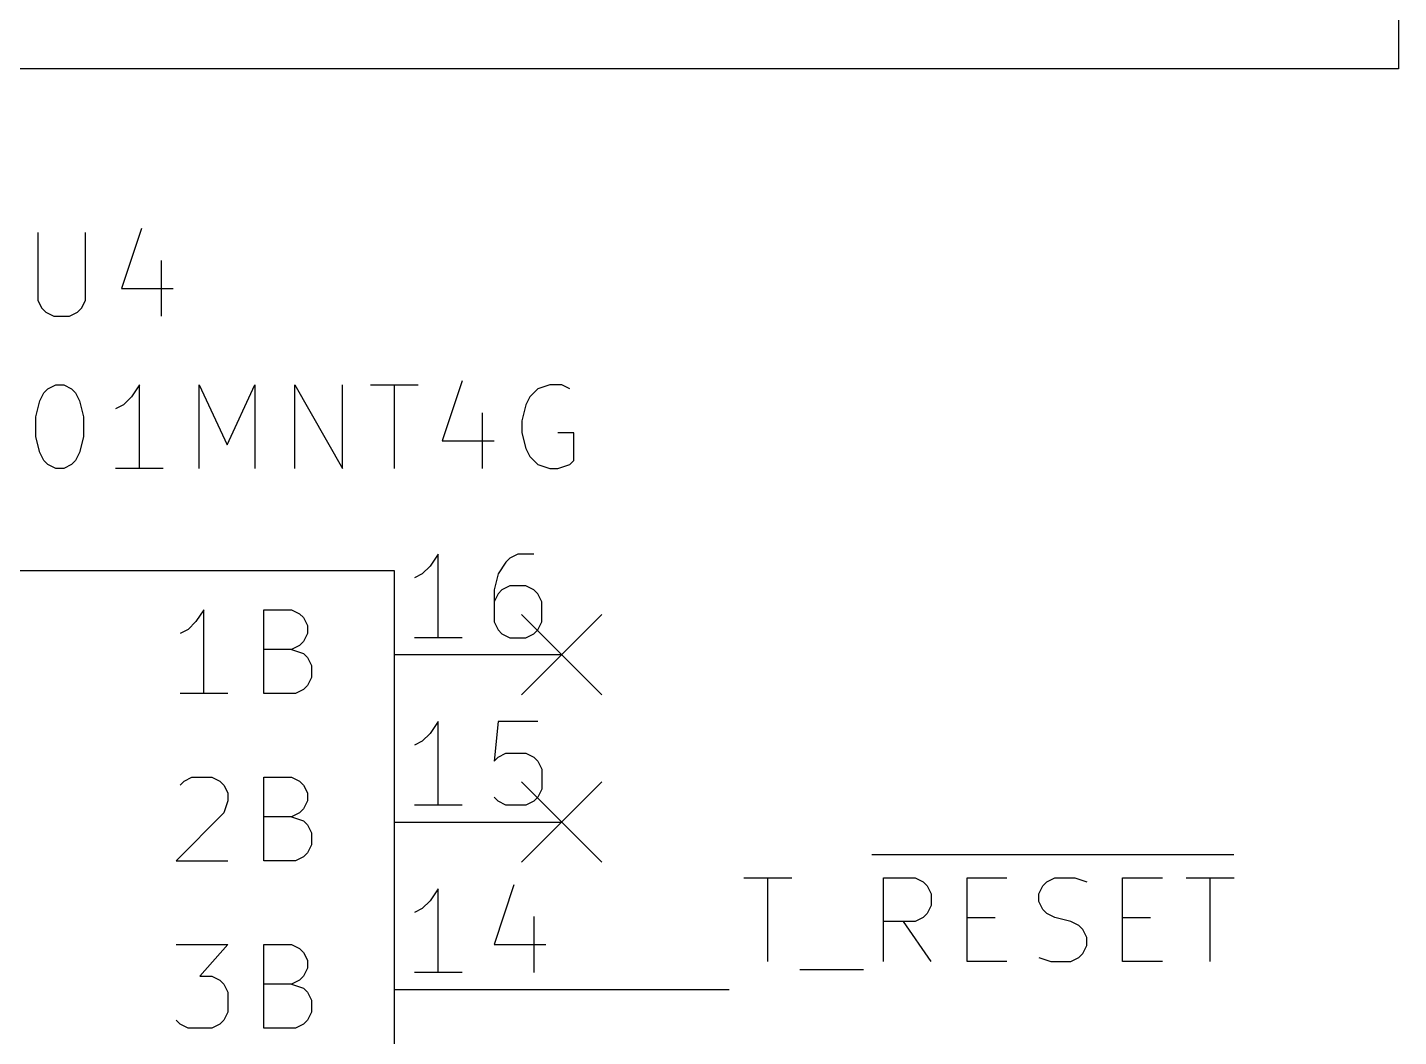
# Model space of a CAD drawing. Extents: x 0.4 to 16.1, y -11.3 to -0.4.
# Drawn here: x 7.681 to 8.5, y -2.728 to -2.125 of the extents above; entities that cross this region are included whole.
import ezdxf

# ---------------------------------------------------------------- set-up
doc = ezdxf.new("R2010")
doc.units = 0
doc.header["$MEASUREMENT"] = 0
for name, color, linetype in [('BLUE2', 5, 'CONTINUOUS'), ('BLUE3', 171, 'CONTINUOUS'), ('CYAN2', 4, 'CONTINUOUS'), ('GRAY1', 251, 'CONTINUOUS'), ('GREEN3', 91, 'CONTINUOUS'), ('LYELLOW', 51, 'CONTINUOUS'), ('RED2', 1, 'CONTINUOUS'), ('RED3', 11, 'CONTINUOUS')]:
    doc.layers.add(name, color=color, linetype=linetype)

msp = doc.modelspace()

# ---------------------------------------------------------------- linework, layer by layer
at = {"layer": 'BLUE2', "linetype": 'CONTINUOUS'}
for p, q in [((7.976, -2.476), (8.024, -2.524)), ((8.024, -2.476), (7.976, -2.524)), ((7.976, -2.576), (8.024, -2.624)), ((8.024, -2.576), (7.976, -2.624))]:
    msp.add_line(p, q, dxfattribs=at)
at = {"layer": 'BLUE3', "linetype": 'CONTINUOUS'}
for p, q in [((8.5, -1.8), (8.5, -2.15)), ((8.5, -2.15), (7.35, -2.15))]:
    msp.add_line(p, q, dxfattribs=at)
at = {"layer": 'CYAN2', "linetype": 'CONTINUOUS'}
for p, q in [((7.6869, -2.2478), (7.6869, -2.28828)), ((7.6869, -2.2478), (7.6869, -2.28828)), ((7.71547, -2.28828), (7.71547, -2.2478)), ((7.71547, -2.28828), (7.71547, -2.2478)), ((7.74881, -2.24543), (7.73691, -2.28114)), ((7.74881, -2.24543), (7.73691, -2.28114)), ((7.76071, -2.26447), (7.76071, -2.2978)), ((7.76071, -2.26447), (7.76071, -2.2978)), ((7.73691, -2.28114), (7.76785, -2.28114)), ((7.73691, -2.28114), (7.76785, -2.28114)), ((7.6869, -2.28828), (7.68928, -2.29304)), ((7.6869, -2.28828), (7.68928, -2.29304)), ((7.68928, -2.29304), (7.69167, -2.29543)), ((7.68928, -2.29304), (7.69167, -2.29543)), ((7.71071, -2.29543), (7.71309, -2.29304)), ((7.71071, -2.29543), (7.71309, -2.29304)), ((7.71309, -2.29304), (7.71547, -2.28828)), ((7.71309, -2.29304), (7.71547, -2.28828)), ((7.69167, -2.29543), (7.69643, -2.2978)), ((7.69167, -2.29543), (7.69643, -2.2978)), ((7.69643, -2.2978), (7.70595, -2.2978)), ((7.69643, -2.2978), (7.70595, -2.2978)), ((7.70595, -2.2978), (7.71071, -2.29543)), ((7.70595, -2.2978), (7.71071, -2.29543)), ((7.69048, -2.34357), (7.69286, -2.34119)), ((7.69048, -2.34357), (7.69286, -2.34119)), ((7.69286, -2.34119), (7.69762, -2.3388)), ((7.69286, -2.34119), (7.69762, -2.3388)), ((7.69762, -2.3388), (7.70238, -2.3388)), ((7.69762, -2.3388), (7.70238, -2.3388)), ((7.70238, -2.3388), (7.70714, -2.34119)), ((7.70238, -2.3388), (7.70714, -2.34119)), ((7.70714, -2.34119), (7.70952, -2.34357)), ((7.70714, -2.34119), (7.70952, -2.34357)), ((7.74762, -2.3388), (7.74286, -2.34595)), ((7.74762, -2.3388), (7.74286, -2.34595)), ((7.74762, -2.3888), (7.74762, -2.3388)), ((7.74762, -2.3888), (7.74762, -2.3388)), ((7.78333, -2.3888), (7.78333, -2.3388)), ((7.78333, -2.3388), (7.8, -2.37452)), ((7.78333, -2.3888), (7.78333, -2.3388)), ((7.78333, -2.3388), (7.8, -2.37452)), ((7.8, -2.37452), (7.81667, -2.3388)), ((7.8, -2.37452), (7.81667, -2.3388)), ((7.81667, -2.3388), (7.81667, -2.3888)), ((7.81667, -2.3388), (7.81667, -2.3888)), ((7.84047, -2.3888), (7.84047, -2.3388)), ((7.84047, -2.3388), (7.86904, -2.3888)), ((7.84047, -2.3888), (7.84047, -2.3388)), ((7.84047, -2.3388), (7.86904, -2.3888)), ((7.86904, -2.3888), (7.86904, -2.3388)), ((7.86904, -2.3888), (7.86904, -2.3388)), ((7.88571, -2.3388), (7.91428, -2.3388)), ((7.88571, -2.3388), (7.91428, -2.3388)), ((7.9, -2.3888), (7.9, -2.3388)), ((7.9, -2.3888), (7.9, -2.3388)), ((7.94047, -2.33643), (7.92857, -2.37214)), ((7.94047, -2.33643), (7.92857, -2.37214)), ((7.98571, -2.34119), (7.98095, -2.34595)), ((7.98571, -2.34119), (7.98095, -2.34595)), ((7.99285, -2.3388), (7.98571, -2.34119)), ((7.99285, -2.3388), (7.98571, -2.34119)), ((8, -2.3388), (7.99285, -2.3388)), ((8, -2.3388), (7.99285, -2.3388)), ((8.00476, -2.34119), (8, -2.3388)), ((8.00476, -2.34119), (8, -2.3388)), ((7.68572, -2.35785), (7.68809, -2.34833)), ((7.68572, -2.35785), (7.68809, -2.34833)), ((7.68809, -2.34833), (7.69048, -2.34357)), ((7.68809, -2.34833), (7.69048, -2.34357)), ((7.70952, -2.34357), (7.71191, -2.34833)), ((7.70952, -2.34357), (7.71191, -2.34833)), ((7.71191, -2.34833), (7.71429, -2.35785)), ((7.71191, -2.34833), (7.71429, -2.35785)), ((7.73809, -2.35071), (7.73333, -2.35309)), ((7.73809, -2.35071), (7.73333, -2.35309)), ((7.74286, -2.34595), (7.73809, -2.35071)), ((7.74286, -2.34595), (7.73809, -2.35071)), ((7.97857, -2.35071), (7.97619, -2.36023)), ((7.97857, -2.35071), (7.97619, -2.36023)), ((7.98095, -2.34595), (7.97857, -2.35071)), ((7.98095, -2.34595), (7.97857, -2.35071)), ((7.68572, -2.36976), (7.68572, -2.35785)), ((7.68572, -2.36976), (7.68572, -2.35785)), ((7.71429, -2.35785), (7.71429, -2.36976)), ((7.71429, -2.35785), (7.71429, -2.36976)), ((7.95238, -2.35547), (7.95238, -2.3888)), ((7.95238, -2.35547), (7.95238, -2.3888)), ((7.97619, -2.36023), (7.97619, -2.36737)), ((7.97619, -2.36023), (7.97619, -2.36737)), ((7.97619, -2.36737), (7.97857, -2.3769)), ((7.97619, -2.36737), (7.97857, -2.3769)), ((8.00714, -2.36737), (7.99761, -2.36737)), ((8.00714, -2.36737), (7.99761, -2.36737)), ((8.00714, -2.38404), (8.00714, -2.36737)), ((8.00714, -2.38404), (8.00714, -2.36737)), ((7.68809, -2.37928), (7.68572, -2.36976)), ((7.68809, -2.37928), (7.68572, -2.36976)), ((7.71429, -2.36976), (7.71191, -2.37928)), ((7.71429, -2.36976), (7.71191, -2.37928)), ((7.92857, -2.37214), (7.95952, -2.37214)), ((7.92857, -2.37214), (7.95952, -2.37214)), ((7.69048, -2.38404), (7.68809, -2.37928)), ((7.69048, -2.38404), (7.68809, -2.37928)), ((7.69286, -2.38643), (7.69048, -2.38404)), ((7.69286, -2.38643), (7.69048, -2.38404)), ((7.70952, -2.38404), (7.70714, -2.38643)), ((7.70952, -2.38404), (7.70714, -2.38643)), ((7.71191, -2.37928), (7.70952, -2.38404)), ((7.71191, -2.37928), (7.70952, -2.38404)), ((7.97857, -2.3769), (7.98095, -2.38166)), ((7.97857, -2.3769), (7.98095, -2.38166)), ((7.98095, -2.38166), (7.98571, -2.38643)), ((7.98095, -2.38166), (7.98571, -2.38643)), ((8.00476, -2.38643), (8.00714, -2.38404)), ((8.00476, -2.38643), (8.00714, -2.38404)), ((7.69762, -2.3888), (7.69286, -2.38643)), ((7.69762, -2.3888), (7.69286, -2.38643)), ((7.70238, -2.3888), (7.69762, -2.3888)), ((7.70238, -2.3888), (7.69762, -2.3888)), ((7.70714, -2.38643), (7.70238, -2.3888)), ((7.70714, -2.38643), (7.70238, -2.3888)), ((7.76191, -2.3888), (7.73333, -2.3888)), ((7.76191, -2.3888), (7.73333, -2.3888)), ((7.98571, -2.38643), (7.99285, -2.3888)), ((7.98571, -2.38643), (7.99285, -2.3888)), ((7.99285, -2.3888), (7.99761, -2.3888)), ((7.99285, -2.3888), (7.99761, -2.3888)), ((7.99761, -2.3888), (8.00476, -2.38643)), ((7.99761, -2.3888), (8.00476, -2.38643)), ((7.78619, -2.47313), (7.78143, -2.48028)), ((7.78619, -2.47313), (7.78143, -2.48028)), ((7.78619, -2.52313), (7.78619, -2.47313)), ((7.78619, -2.52313), (7.78619, -2.47313)), ((7.8219, -2.52313), (7.8219, -2.47313)), ((7.8219, -2.47313), (7.83857, -2.47313)), ((7.8219, -2.52313), (7.8219, -2.47313)), ((7.8219, -2.47313), (7.83857, -2.47313)), ((7.83857, -2.47313), (7.84333, -2.47551)), ((7.83857, -2.47313), (7.84333, -2.47551)), ((7.78143, -2.48028), (7.77667, -2.48504)), ((7.78143, -2.48028), (7.77667, -2.48504)), ((7.84333, -2.47551), (7.84571, -2.47789)), ((7.84333, -2.47551), (7.84571, -2.47789)), ((7.84571, -2.47789), (7.84809, -2.48265)), ((7.84571, -2.47789), (7.84809, -2.48265)), ((7.77667, -2.48504), (7.77191, -2.48742)), ((7.77667, -2.48504), (7.77191, -2.48742)), ((7.84809, -2.48742), (7.84571, -2.49218)), ((7.84809, -2.48742), (7.84571, -2.49218)), ((7.84809, -2.48265), (7.84809, -2.48742)), ((7.84809, -2.48265), (7.84809, -2.48742)), ((7.83857, -2.49694), (7.8219, -2.49694)), ((7.83857, -2.49694), (7.8219, -2.49694)), ((7.84333, -2.49456), (7.83857, -2.49694)), ((7.84333, -2.49456), (7.83857, -2.49694)), ((7.83857, -2.49694), (7.84571, -2.49932)), ((7.83857, -2.49694), (7.84571, -2.49932)), ((7.84571, -2.49218), (7.84333, -2.49456)), ((7.84571, -2.49218), (7.84333, -2.49456)), ((7.84571, -2.49932), (7.84809, -2.5017)), ((7.84571, -2.49932), (7.84809, -2.5017)), ((7.84809, -2.5017), (7.85047, -2.50646)), ((7.84809, -2.5017), (7.85047, -2.50646)), ((7.85047, -2.50646), (7.85047, -2.51361)), ((7.85047, -2.50646), (7.85047, -2.51361)), ((7.85047, -2.51361), (7.84809, -2.51837)), ((7.85047, -2.51361), (7.84809, -2.51837)), ((7.80048, -2.52313), (7.77191, -2.52313)), ((7.80048, -2.52313), (7.77191, -2.52313)), ((7.84095, -2.52313), (7.8219, -2.52313)), ((7.84095, -2.52313), (7.8219, -2.52313)), ((7.84571, -2.52075), (7.84095, -2.52313)), ((7.84571, -2.52075), (7.84095, -2.52313)), ((7.84809, -2.51837), (7.84571, -2.52075)), ((7.84809, -2.51837), (7.84571, -2.52075)), ((7.77191, -2.57789), (7.77428, -2.57551)), ((7.77191, -2.57789), (7.77428, -2.57551)), ((7.77428, -2.57551), (7.77905, -2.57313)), ((7.77428, -2.57551), (7.77905, -2.57313)), ((7.77905, -2.57313), (7.79095, -2.57313)), ((7.77905, -2.57313), (7.79095, -2.57313)), ((7.79095, -2.57313), (7.79571, -2.57551)), ((7.79095, -2.57313), (7.79571, -2.57551)), ((7.79571, -2.57551), (7.79809, -2.57789)), ((7.79571, -2.57551), (7.79809, -2.57789)), ((7.79809, -2.57789), (7.80048, -2.58265)), ((7.79809, -2.57789), (7.80048, -2.58265)), ((7.8219, -2.62313), (7.8219, -2.57313)), ((7.8219, -2.57313), (7.83857, -2.57313)), ((7.8219, -2.62313), (7.8219, -2.57313)), ((7.8219, -2.57313), (7.83857, -2.57313)), ((7.83857, -2.57313), (7.84333, -2.57551)), ((7.83857, -2.57313), (7.84333, -2.57551)), ((7.84333, -2.57551), (7.84571, -2.57789)), ((7.84333, -2.57551), (7.84571, -2.57789)), ((7.84571, -2.57789), (7.84809, -2.58265)), ((7.84571, -2.57789), (7.84809, -2.58265)), ((7.80048, -2.58742), (7.79809, -2.59456)), ((7.80048, -2.58742), (7.79809, -2.59456)), ((7.80048, -2.58265), (7.80048, -2.58742)), ((7.80048, -2.58265), (7.80048, -2.58742)), ((7.84809, -2.58742), (7.84571, -2.59218)), ((7.84809, -2.58742), (7.84571, -2.59218)), ((7.84809, -2.58265), (7.84809, -2.58742)), ((7.84809, -2.58265), (7.84809, -2.58742)), ((7.79809, -2.59456), (7.76952, -2.62313)), ((7.79809, -2.59456), (7.76952, -2.62313)), ((7.83857, -2.59694), (7.8219, -2.59694)), ((7.83857, -2.59694), (7.8219, -2.59694)), ((7.84333, -2.59456), (7.83857, -2.59694)), ((7.84333, -2.59456), (7.83857, -2.59694)), ((7.83857, -2.59694), (7.84571, -2.59932)), ((7.83857, -2.59694), (7.84571, -2.59932)), ((7.84571, -2.59218), (7.84333, -2.59456)), ((7.84571, -2.59218), (7.84333, -2.59456)), ((7.84571, -2.59932), (7.84809, -2.6017)), ((7.84571, -2.59932), (7.84809, -2.6017)), ((7.84809, -2.6017), (7.85047, -2.60646)), ((7.84809, -2.6017), (7.85047, -2.60646)), ((7.85047, -2.60646), (7.85047, -2.61361)), ((7.85047, -2.60646), (7.85047, -2.61361)), ((7.84571, -2.62075), (7.84095, -2.62313)), ((7.84571, -2.62075), (7.84095, -2.62313)), ((7.84809, -2.61837), (7.84571, -2.62075)), ((7.84809, -2.61837), (7.84571, -2.62075)), ((7.85047, -2.61361), (7.84809, -2.61837)), ((7.85047, -2.61361), (7.84809, -2.61837)), ((7.76952, -2.62313), (7.80048, -2.62313)), ((7.76952, -2.62313), (7.80048, -2.62313)), ((7.84095, -2.62313), (7.8219, -2.62313)), ((7.84095, -2.62313), (7.8219, -2.62313)), ((7.76952, -2.67313), (7.80048, -2.67313)), ((7.76952, -2.67313), (7.80048, -2.67313)), ((7.80048, -2.67313), (7.78381, -2.69218)), ((7.80048, -2.67313), (7.78381, -2.69218)), ((7.8219, -2.72313), (7.8219, -2.67313)), ((7.8219, -2.67313), (7.83857, -2.67313)), ((7.8219, -2.72313), (7.8219, -2.67313)), ((7.8219, -2.67313), (7.83857, -2.67313)), ((7.83857, -2.67313), (7.84333, -2.67551)), ((7.83857, -2.67313), (7.84333, -2.67551)), ((7.84333, -2.67551), (7.84571, -2.67789)), ((7.84333, -2.67551), (7.84571, -2.67789)), ((7.84571, -2.67789), (7.84809, -2.68265)), ((7.84571, -2.67789), (7.84809, -2.68265)), ((7.84809, -2.68265), (7.84809, -2.68742)), ((7.84809, -2.68265), (7.84809, -2.68742)), ((7.78381, -2.69218), (7.79095, -2.69218)), ((7.78381, -2.69218), (7.79095, -2.69218)), ((7.79095, -2.69218), (7.79571, -2.69456)), ((7.79095, -2.69218), (7.79571, -2.69456)), ((7.79571, -2.69456), (7.79809, -2.69694)), ((7.79571, -2.69456), (7.79809, -2.69694)), ((7.84333, -2.69456), (7.83857, -2.69694)), ((7.84333, -2.69456), (7.83857, -2.69694)), ((7.84571, -2.69218), (7.84333, -2.69456)), ((7.84571, -2.69218), (7.84333, -2.69456)), ((7.84809, -2.68742), (7.84571, -2.69218)), ((7.84809, -2.68742), (7.84571, -2.69218)), ((7.79809, -2.69694), (7.80048, -2.7017)), ((7.79809, -2.69694), (7.80048, -2.7017)), ((7.80048, -2.7017), (7.80048, -2.71361)), ((7.80048, -2.7017), (7.80048, -2.71361)), ((7.83857, -2.69694), (7.8219, -2.69694)), ((7.83857, -2.69694), (7.8219, -2.69694)), ((7.83857, -2.69694), (7.84571, -2.69932)), ((7.83857, -2.69694), (7.84571, -2.69932)), ((7.84571, -2.69932), (7.84809, -2.7017)), ((7.84571, -2.69932), (7.84809, -2.7017)), ((7.84809, -2.7017), (7.85047, -2.70646)), ((7.84809, -2.7017), (7.85047, -2.70646)), ((7.85047, -2.70646), (7.85047, -2.71361)), ((7.85047, -2.70646), (7.85047, -2.71361)), ((7.77191, -2.72075), (7.76952, -2.71837)), ((7.77191, -2.72075), (7.76952, -2.71837)), ((7.79809, -2.71837), (7.79571, -2.72075)), ((7.79809, -2.71837), (7.79571, -2.72075)), ((7.80048, -2.71361), (7.79809, -2.71837)), ((7.80048, -2.71361), (7.79809, -2.71837)), ((7.84809, -2.71837), (7.84571, -2.72075)), ((7.84809, -2.71837), (7.84571, -2.72075)), ((7.85047, -2.71361), (7.84809, -2.71837)), ((7.85047, -2.71361), (7.84809, -2.71837)), ((7.77667, -2.72313), (7.77191, -2.72075)), ((7.77667, -2.72313), (7.77191, -2.72075)), ((7.79095, -2.72313), (7.77667, -2.72313)), ((7.79095, -2.72313), (7.77667, -2.72313)), ((7.79571, -2.72075), (7.79095, -2.72313)), ((7.79571, -2.72075), (7.79095, -2.72313)), ((7.84095, -2.72313), (7.8219, -2.72313)), ((7.84095, -2.72313), (7.8219, -2.72313)), ((7.84571, -2.72075), (7.84095, -2.72313)), ((7.84571, -2.72075), (7.84095, -2.72313))]:
    msp.add_line(p, q, dxfattribs=at)
at = {"layer": 'GRAY1', "linetype": 'CONTINUOUS'}
for p, q in [((8.1853, -2.61942), (8.40148, -2.61942)), ((8.10887, -2.6333), (8.13744, -2.6333)), ((8.12316, -2.6833), (8.12316, -2.6333)), ((8.1922, -2.6833), (8.1922, -2.6333)), ((8.1922, -2.6333), (8.21125, -2.6333)), ((8.21125, -2.6333), (8.21601, -2.63568)), ((8.21601, -2.63568), (8.21839, -2.63806)), ((8.21839, -2.63806), (8.22077, -2.64282)), ((8.2422, -2.6833), (8.2422, -2.6333)), ((8.2422, -2.6333), (8.26601, -2.6333)), ((8.28506, -2.64282), (8.28744, -2.63806)), ((8.28744, -2.63806), (8.28982, -2.63568)), ((8.28982, -2.63568), (8.29458, -2.6333)), ((8.29458, -2.6333), (8.30648, -2.6333)), ((8.30648, -2.6333), (8.31363, -2.63568)), ((8.33506, -2.6833), (8.33506, -2.6333)), ((8.33506, -2.6333), (8.35887, -2.6333)), ((8.37315, -2.6333), (8.40172, -2.6333)), ((8.38744, -2.6833), (8.38744, -2.6333)), ((8.22077, -2.64282), (8.22077, -2.64997)), ((8.28506, -2.64759), (8.28506, -2.64282)), ((8.22077, -2.64997), (8.21839, -2.65473)), ((8.28744, -2.65235), (8.28506, -2.64759)), ((8.28982, -2.65473), (8.28744, -2.65235)), ((8.21125, -2.65949), (8.1922, -2.65949)), ((8.22077, -2.6833), (8.20411, -2.65949)), ((8.21601, -2.65711), (8.21125, -2.65949)), ((8.21839, -2.65473), (8.21601, -2.65711)), ((8.2422, -2.65711), (8.25887, -2.65711)), ((8.29458, -2.65711), (8.28982, -2.65473)), ((8.30411, -2.65949), (8.29458, -2.65711)), ((8.30887, -2.66187), (8.30411, -2.65949)), ((8.31125, -2.66425), (8.30887, -2.66187)), ((8.33506, -2.65711), (8.35172, -2.65711)), ((8.31363, -2.66902), (8.31125, -2.66425)), ((8.31363, -2.67378), (8.31363, -2.66902)), ((8.30887, -2.68092), (8.31125, -2.67854)), ((8.31125, -2.67854), (8.31363, -2.67378)), ((8.26601, -2.6833), (8.2422, -2.6833)), ((8.28506, -2.68092), (8.2922, -2.6833)), ((8.2922, -2.6833), (8.30411, -2.6833)), ((8.30411, -2.6833), (8.30887, -2.68092)), ((8.35887, -2.6833), (8.33506, -2.6833)), ((8.1422, -2.68806), (8.1803, -2.68806))]:
    msp.add_line(p, q, dxfattribs=at)
at = {"layer": 'GREEN3', "linetype": 'CONTINUOUS'}
msp.add_line((8, -2.7), (8.1, -2.7), dxfattribs=at)
at = {"layer": 'LYELLOW', "linetype": 'CONTINUOUS'}
for p, q in [((7.9, -2.45), (7.55, -2.45)), ((7.9, -3.35), (7.9, -2.45))]:
    msp.add_line(p, q, dxfattribs=at)
at = {"layer": 'RED2', "linetype": 'CONTINUOUS'}
for p, q in [((7.9, -2.45), (7.55, -2.45)), ((7.9, -3.35), (7.9, -2.45)), ((7.9, -2.5), (8, -2.5)), ((7.9, -2.5), (8, -2.5)), ((7.9, -2.6), (8, -2.6)), ((7.9, -2.6), (8, -2.6)), ((7.9, -2.7), (8, -2.7)), ((7.9, -2.7), (8, -2.7))]:
    msp.add_line(p, q, dxfattribs=at)
at = {"layer": 'RED3', "linetype": 'CONTINUOUS'}
for p, q in [((7.92619, -2.43988), (7.92143, -2.44702)), ((7.92619, -2.43988), (7.92143, -2.44702)), ((7.92619, -2.48988), (7.92619, -2.43988)), ((7.92619, -2.48988), (7.92619, -2.43988)), ((7.97381, -2.43988), (7.96905, -2.44226)), ((7.97381, -2.43988), (7.96905, -2.44226)), ((7.98333, -2.43988), (7.97381, -2.43988)), ((7.98333, -2.43988), (7.97381, -2.43988)), ((7.92143, -2.44702), (7.91667, -2.45178)), ((7.92143, -2.44702), (7.91667, -2.45178)), ((7.96667, -2.44464), (7.9619, -2.45178)), ((7.96667, -2.44464), (7.9619, -2.45178)), ((7.96905, -2.44226), (7.96667, -2.44464)), ((7.96905, -2.44226), (7.96667, -2.44464)), ((7.91667, -2.45178), (7.91191, -2.45417)), ((7.91667, -2.45178), (7.91191, -2.45417)), ((7.9619, -2.45178), (7.95952, -2.46131)), ((7.9619, -2.45178), (7.95952, -2.46131)), ((7.95952, -2.46131), (7.95952, -2.48035)), ((7.95952, -2.46131), (7.95952, -2.48035)), ((7.9619, -2.46369), (7.95952, -2.46845)), ((7.9619, -2.46369), (7.95952, -2.46845)), ((7.96428, -2.46131), (7.9619, -2.46369)), ((7.96428, -2.46131), (7.9619, -2.46369)), ((7.96905, -2.45893), (7.96428, -2.46131)), ((7.96905, -2.45893), (7.96428, -2.46131)), ((7.97857, -2.45893), (7.96905, -2.45893)), ((7.97857, -2.45893), (7.96905, -2.45893)), ((7.98333, -2.46131), (7.97857, -2.45893)), ((7.98333, -2.46131), (7.97857, -2.45893)), ((7.98571, -2.46369), (7.98333, -2.46131)), ((7.98571, -2.46369), (7.98333, -2.46131)), ((7.98809, -2.46845), (7.98571, -2.46369)), ((7.98809, -2.46845), (7.98571, -2.46369)), ((7.98809, -2.48035), (7.98809, -2.46845)), ((7.98809, -2.48035), (7.98809, -2.46845)), ((7.95952, -2.48035), (7.9619, -2.48512)), ((7.95952, -2.48035), (7.9619, -2.48512)), ((7.98571, -2.48512), (7.98809, -2.48035)), ((7.98571, -2.48512), (7.98809, -2.48035)), ((7.94048, -2.48988), (7.91191, -2.48988)), ((7.94048, -2.48988), (7.91191, -2.48988)), ((7.9619, -2.48512), (7.96428, -2.4875)), ((7.9619, -2.48512), (7.96428, -2.4875)), ((7.96428, -2.4875), (7.96905, -2.48988)), ((7.96428, -2.4875), (7.96905, -2.48988)), ((7.96905, -2.48988), (7.97857, -2.48988)), ((7.96905, -2.48988), (7.97857, -2.48988)), ((7.97857, -2.48988), (7.98333, -2.4875)), ((7.97857, -2.48988), (7.98333, -2.4875)), ((7.98333, -2.4875), (7.98571, -2.48512)), ((7.98333, -2.4875), (7.98571, -2.48512)), ((7.92143, -2.54702), (7.91667, -2.55178)), ((7.92143, -2.54702), (7.91667, -2.55178)), ((7.92619, -2.53988), (7.92143, -2.54702)), ((7.92619, -2.53988), (7.92143, -2.54702)), ((7.92619, -2.58988), (7.92619, -2.53988)), ((7.92619, -2.58988), (7.92619, -2.53988)), ((7.9619, -2.53988), (7.95952, -2.56369)), ((7.9619, -2.53988), (7.95952, -2.56369)), ((7.98571, -2.53988), (7.9619, -2.53988)), ((7.98571, -2.53988), (7.9619, -2.53988)), ((7.91667, -2.55178), (7.91191, -2.55417)), ((7.91667, -2.55178), (7.91191, -2.55417)), ((7.95952, -2.56369), (7.9619, -2.56131)), ((7.95952, -2.56369), (7.9619, -2.56131)), ((7.9619, -2.56131), (7.96667, -2.55893)), ((7.9619, -2.56131), (7.96667, -2.55893)), ((7.96667, -2.55893), (7.97857, -2.55893)), ((7.96667, -2.55893), (7.97857, -2.55893)), ((7.97857, -2.55893), (7.98333, -2.56131)), ((7.97857, -2.55893), (7.98333, -2.56131)), ((7.98333, -2.56131), (7.98571, -2.56369)), ((7.98333, -2.56131), (7.98571, -2.56369)), ((7.98571, -2.56369), (7.98809, -2.56845)), ((7.98571, -2.56369), (7.98809, -2.56845)), ((7.98809, -2.56845), (7.98809, -2.58035)), ((7.98809, -2.56845), (7.98809, -2.58035)), ((7.98809, -2.58035), (7.98571, -2.58512)), ((7.98809, -2.58035), (7.98571, -2.58512)), ((7.9619, -2.5875), (7.95952, -2.58512)), ((7.9619, -2.5875), (7.95952, -2.58512)), ((7.96667, -2.58988), (7.9619, -2.5875)), ((7.96667, -2.58988), (7.9619, -2.5875)), ((7.98333, -2.5875), (7.97857, -2.58988)), ((7.98333, -2.5875), (7.97857, -2.58988)), ((7.98571, -2.58512), (7.98333, -2.5875)), ((7.98571, -2.58512), (7.98333, -2.5875)), ((7.94048, -2.58988), (7.91191, -2.58988)), ((7.94048, -2.58988), (7.91191, -2.58988)), ((7.97857, -2.58988), (7.96667, -2.58988)), ((7.97857, -2.58988), (7.96667, -2.58988)), ((7.97143, -2.6375), (7.95952, -2.67321)), ((7.97143, -2.6375), (7.95952, -2.67321)), ((7.92619, -2.63988), (7.92143, -2.64702)), ((7.92619, -2.63988), (7.92143, -2.64702)), ((7.92619, -2.68988), (7.92619, -2.63988)), ((7.92619, -2.68988), (7.92619, -2.63988)), ((7.91667, -2.65178), (7.91191, -2.65417)), ((7.91667, -2.65178), (7.91191, -2.65417)), ((7.92143, -2.64702), (7.91667, -2.65178)), ((7.92143, -2.64702), (7.91667, -2.65178)), ((7.98333, -2.65655), (7.98333, -2.68988)), ((7.98333, -2.65655), (7.98333, -2.68988)), ((7.95952, -2.67321), (7.99047, -2.67321)), ((7.95952, -2.67321), (7.99047, -2.67321)), ((7.94048, -2.68988), (7.91191, -2.68988)), ((7.94048, -2.68988), (7.91191, -2.68988))]:
    msp.add_line(p, q, dxfattribs=at)

doc.saveas('drawing.dxf')
